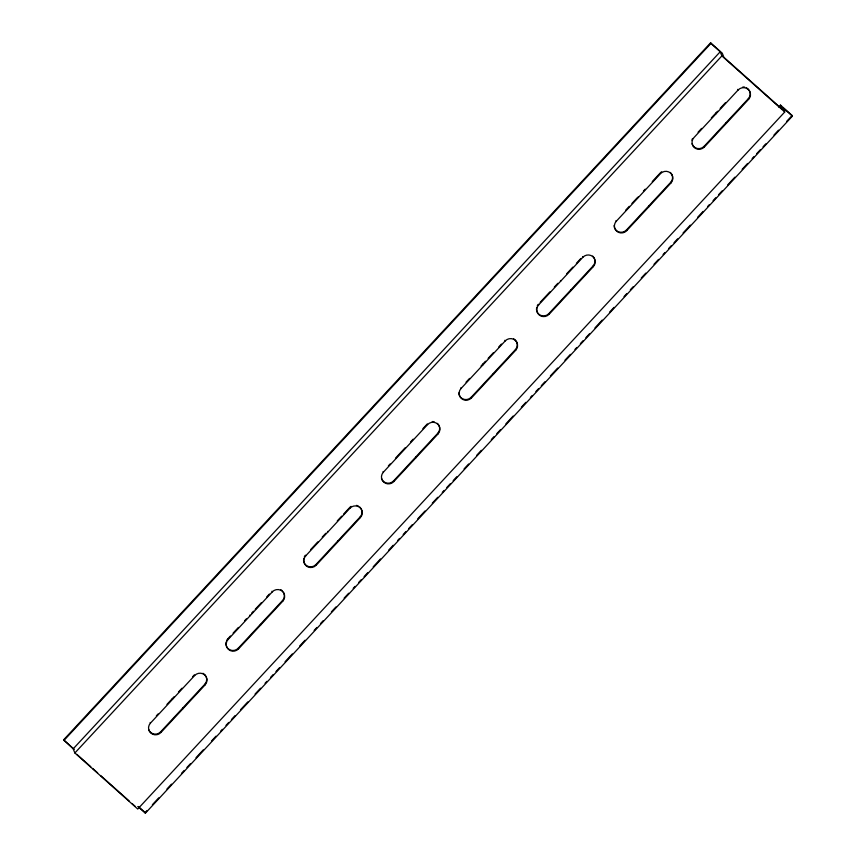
<?xml version="1.0" encoding="UTF-8"?>
<svg xmlns="http://www.w3.org/2000/svg" width="856" height="856" viewBox="0 0 856 856"><rect width="100%" height="100%" fill="white"/><g stroke="black" fill="none" stroke-linecap="round" stroke-linejoin="round"><path stroke-width="1.28" d="M137.923 806.555L145.381 813.2L792.399 116.148L783.08 107.835L784.759 111.986L137.741 809.038L74.868 752.98L73.188 748.829L63.601 739.852L710.619 42.8L722.261 53.179L723.941 57.341L782.159 109.247L780.479 105.095L778.66 107.053M63.879 740.526L710.887 43.463L710.619 42.8M73.188 748.829L720.206 51.767L710.887 43.463M74.868 752.98L721.875 55.918L720.206 51.767M156.348 715.83L158.114 713.925M166.963 704.392L174.036 696.773M178.455 692.012L181.996 688.203M192.6 676.764L194.376 674.86L194.644 675.523L150.421 723.16A7.169 6.987 -22 0 0 150.816 733.057A7.169 6.987 -22 0 0 160.907 732.501L205.119 684.864A7.169 6.987 -22 0 0 204.734 674.967A7.169 6.987 -22 0 0 194.644 675.523M226.722 640.363A7.169 6.987 -22 0 1 227.803 638.854L230.457 635.987M233.11 633.13L238.407 627.416M244.602 620.75L246.368 618.845M251.675 613.131L253.44 611.227M255.216 609.312L261.401 602.645M266.708 596.932L269.362 594.075M310.749 549.488L317.822 541.869M322.241 537.108L325.783 533.288M337.275 520.908L341.694 516.147M343.47 514.242L349.655 507.565A7.169 6.987 -22 0 1 351.088 506.378M388.389 465.846L390.154 463.931M395.461 458.217L405.188 447.742L405.455 448.405M410.495 442.028L413.148 439.171M422.875 428.685L427.294 423.923L427.561 424.587L383.349 472.212A7.169 6.987 -22 0 0 383.734 482.121A7.169 6.987 -22 0 0 393.835 481.564L438.047 433.928A7.169 6.987 -22 0 0 437.651 424.03A7.169 6.987 -22 0 0 427.561 424.587M466.028 382.193L469.57 378.384M481.061 366.004L485.48 361.232M488.134 358.375L493.441 352.661M498.748 346.948L501.402 344.091M540.136 302.361L549.862 291.885M554.281 287.113L557.823 283.304M566.661 273.781L572.846 267.115M576.388 263.306L580.807 258.533M625.736 210.137L629.267 206.328M631.921 203.471L637.228 197.757M643.412 191.091L645.189 189.176M652.261 181.558L660.222 172.987A7.169 6.987 -22 0 1 661.656 171.789M698.068 132.209L701.61 128.4M711.336 117.925L717.521 111.248M720.174 108.391L725.481 102.677M228.071 639.507L272.283 591.87A7.169 6.987 -22 0 1 282.373 591.314A7.169 6.987 -22 0 1 282.758 601.222L238.546 648.859A7.169 6.987 -22 0 1 228.456 649.415A7.169 6.987 -22 0 1 228.071 639.507L227.803 638.854M305.71 555.865L349.922 508.229A7.169 6.987 -22 0 1 360.012 507.672A7.169 6.987 -22 0 1 360.397 517.58L316.185 565.206A7.169 6.987 -22 0 1 306.095 565.763A7.169 6.987 -22 0 1 305.71 555.865L305.442 555.202A7.169 6.987 -22 0 0 304.361 556.721M460.988 388.57L505.2 340.934A7.169 6.987 -22 0 1 515.301 340.378A7.169 6.987 -22 0 1 515.687 350.286L471.474 397.912A7.169 6.987 -22 0 1 461.373 398.468A7.169 6.987 -22 0 1 460.988 388.57L460.721 387.907M538.627 304.929L582.84 257.292A7.169 6.987 -22 0 1 592.941 256.736A7.169 6.987 -22 0 1 593.326 266.633L549.113 314.27A7.169 6.987 -22 0 1 539.013 314.826A7.169 6.987 -22 0 1 538.627 304.929L538.36 304.265A7.169 6.987 -22 0 0 537.29 305.774M616.267 221.276L660.49 173.65A7.169 6.987 -22 0 1 670.58 173.094A7.169 6.987 -22 0 1 670.965 182.991L626.753 230.628A7.169 6.987 -22 0 1 616.662 231.184A7.169 6.987 -22 0 1 616.267 221.276L616.01 220.623M738.129 89.998L693.916 137.634A7.169 6.987 -22 0 0 694.302 147.532A7.169 6.987 -22 0 0 704.392 146.975L748.604 99.35A7.169 6.987 -22 0 0 748.219 89.441A7.169 6.987 -22 0 0 738.129 89.998L737.861 89.345M148.58 729.365A7.169 6.987 -22 0 0 160.639 731.837L204.851 684.212A7.169 6.987 -22 0 0 202.947 673.276M238.546 648.859L238.278 648.195L282.491 600.559A7.169 6.987 -22 0 0 283.304 592.052M316.185 565.206L315.918 564.553L360.141 516.917A7.169 6.987 -22 0 0 359.745 507.009M381.498 478.418A7.169 6.987 -22 0 0 393.567 480.901L437.78 433.275A7.169 6.987 -22 0 0 437.395 423.367M471.474 397.912L471.207 397.259L515.419 349.623A7.169 6.987 -22 0 0 513.514 338.687M549.113 314.27L548.846 313.606L593.058 265.981A7.169 6.987 -22 0 0 592.673 256.072M626.753 230.628L626.485 229.964L670.697 182.328A7.169 6.987 -22 0 0 670.312 172.431M692.065 143.84A7.169 6.987 -22 0 0 704.124 146.323L748.337 98.686A7.169 6.987 -22 0 0 746.432 87.751M145.381 813.2L145.113 812.537L146.932 810.578M152.379 804.704L158.745 797.846M166.92 789.039L171.468 784.139M181.461 773.375L184.19 770.432M186.908 767.5L190.546 763.584M196.003 757.71L203.268 749.877M211.453 741.071L215.99 736.171M220.538 731.281L222.357 729.323M225.984 725.407L228.713 722.464M231.441 719.532L235.079 715.616M240.525 709.742L247.801 701.909M255.067 694.077L260.524 688.203M265.06 683.302L266.879 681.344M270.517 677.428L273.246 674.496M275.964 671.553L279.602 667.637M285.059 661.763L292.324 653.931M299.6 646.098L305.046 640.224M314.131 630.433L316.859 627.502M320.497 623.585L323.226 620.643M331.4 611.837L335.948 606.947M344.123 598.13L348.67 593.24M353.207 588.34L355.026 586.381M358.664 582.465L361.393 579.533M364.11 576.591L367.748 572.675M373.205 566.8L380.471 558.968M388.645 550.162L393.193 545.261M397.74 540.371L399.559 538.413M403.187 534.497L405.915 531.555M408.644 528.623L412.282 524.707M417.728 518.832L425.004 511M432.269 503.168L437.726 497.293M442.263 492.393L444.082 490.435M446.811 487.503L450.449 483.587M453.166 480.644L456.804 476.739M464.07 468.906L468.617 464.005M476.792 455.199L481.34 450.299M491.333 439.535L494.062 436.592M496.79 433.66L500.428 429.744M505.875 423.87L513.151 416.037M521.325 407.221L525.873 402.331M530.41 397.43L532.229 395.472M535.867 391.556L538.595 388.624M541.313 385.682L544.951 381.765M550.408 375.891L557.673 368.059M564.939 360.226L570.396 354.352M574.943 349.462L576.762 347.504M580.389 343.588L583.118 340.656M585.846 337.713L589.484 333.797M594.931 327.923L602.196 320.091M609.472 312.258L614.02 307.368M624.013 296.593L626.742 293.661M630.369 289.745L633.098 286.803M641.272 277.997L645.82 273.096M653.995 264.29L658.542 259.389M663.09 254.5L664.909 252.541M668.536 248.625L671.265 245.683M673.993 242.751L677.631 238.835M683.077 232.96L690.343 225.128M697.619 217.296L703.065 211.421M707.612 206.521L709.431 204.563M713.069 200.657L715.787 197.715M718.516 194.783L722.154 190.867M727.611 184.992L734.876 177.16M742.141 169.328L747.598 163.453M752.146 158.553L753.954 156.595M756.683 153.663L760.321 149.746M763.049 146.804L765.778 143.872M773.952 135.055L778.489 130.166M786.675 121.349L792.121 115.474L780.479 105.095M721.875 55.918L784.759 111.986M63.601 739.852L74.279 749.375M138.319 806.48L145.113 812.537M76.922 754.393L90.747 766.708M92.716 768.474L97.648 772.872M100.612 775.515L129.224 801.023M132.188 803.666L135.141 806.309M792.121 115.474L792.399 116.148M748.337 98.686L748.604 99.35M726.23 122.504L726.498 123.157M715.755 113.153L716.023 113.816M704.124 146.323L704.392 146.975M670.697 182.328L670.965 182.991M648.591 206.146L648.859 206.81M638.116 196.805L638.383 197.458M593.058 265.981L593.326 266.633M582.583 256.629L582.84 257.292M570.952 289.799L571.22 290.452M560.466 280.447L560.733 281.11M515.419 349.623L515.687 350.286M504.933 340.281L505.2 340.934M493.313 373.441L493.58 374.104M482.827 364.1L483.094 364.752M437.78 433.275L438.047 433.928M415.674 457.083L415.941 457.746M393.567 480.901L393.835 481.564M383.081 471.56L383.349 472.212M360.141 516.917L360.397 517.58M349.655 507.565L349.922 508.229M338.034 540.735L338.291 541.388M327.548 531.383L327.816 532.047M282.491 600.559L282.758 601.222M272.015 591.218L272.283 591.87M260.385 624.377L260.652 625.041M249.909 615.036L250.177 615.689M204.851 684.212L205.119 684.864M182.745 708.03L183.013 708.682M172.27 698.678L172.538 699.341M160.639 731.837L160.907 732.501M150.164 722.496L150.421 723.16M691.926 140.213A7.169 6.987 -22 0 1 692.568 138.49M742.826 87.012A7.169 6.987 -22 0 1 744.688 87.152M548.846 313.606A7.169 6.987 -22 0 1 536.637 307.507M626.485 229.964A7.169 6.987 -22 0 1 614.105 225.684M471.207 397.259A7.169 6.987 -22 0 1 458.827 392.979M238.278 648.195A7.169 6.987 -22 0 1 226.08 642.086M315.918 564.553A7.169 6.987 -22 0 1 303.72 558.444M280.586 589.624A7.169 6.987 -22 0 1 282.106 590.661M356.481 505.382A7.169 6.987 -22 0 1 358.225 505.982M432.259 421.591A7.169 6.987 -22 0 1 434.12 421.73"/></g></svg>
